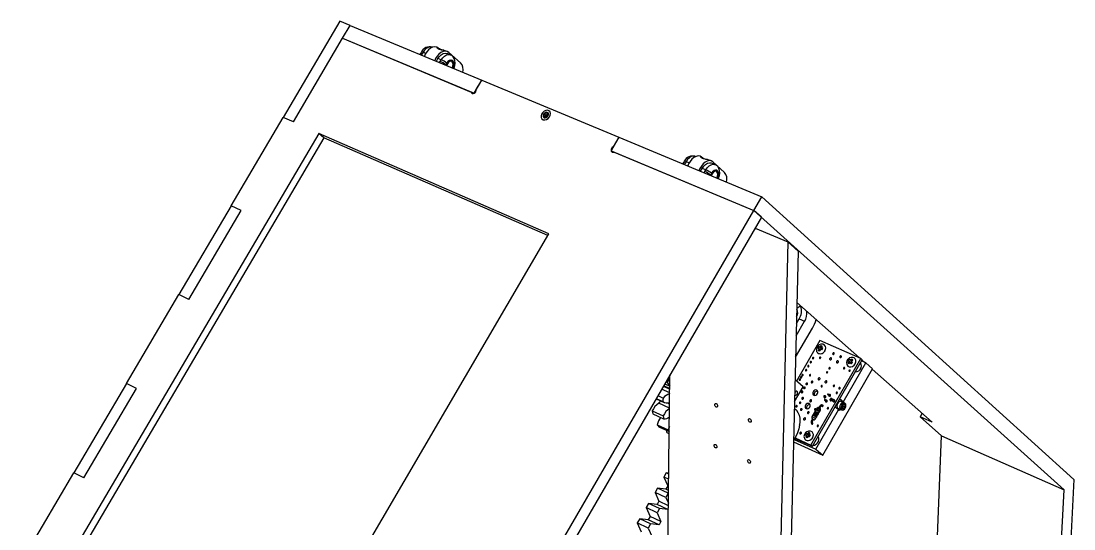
# Model space of a CAD drawing. Extents: x 0 to 154, y 0 to 214.
# Drawn here: x 55.3 to 153.7, y 166.6 to 214.1 of the extents above; entities that cross this region are included whole.
import ezdxf

# ---------------------------------------------------------------- set-up
doc = ezdxf.new("R2010")
doc.units = 0
doc.layers.get('0').update_dxf_attribs({"linetype": 'CONTINUOUS'})

msp = doc.modelspace()

# ---------------------------------------------------------------- linework, layer by layer
at = {"color": 7, "linetype": 'CONTINUOUS'}
for p, q in [((85.082, 214.072), (79.783, 205.078)), ((86.045, 213.671), (85.082, 214.072)), ((85.338, 212.472), (86.045, 213.671)), ((86.045, 213.671), (98.344, 208.549)), ((80.739, 204.662), (85.338, 212.472)), ((85.338, 212.472), (97.342, 207.443)), ((85.338, 212.472), (97.626, 207.324)), ((94.233, 211.595), (94.139, 211.634)), ((92.617, 211.045), (92.565, 210.956)), ((92.851, 211.159), (92.767, 211.016)), ((94.094, 210.319), (94.246, 210.578)), ((94.551, 210.452), (94.246, 210.578)), ((95.11, 211.231), (95.018, 211.27)), ((95.41, 210.917), (95.105, 211.044)), ((96.365, 210.176), (95.248, 211.145)), ((94.466, 210.308), (94.551, 210.452)), ((94.995, 209.987), (94.983, 209.949)), ((95.487, 210.41), (95.446, 210.427)), ((95.662, 210.001), (95.663, 210.047)), ((97.626, 207.324), (98.344, 208.549)), ((97.829, 207.67), (98.344, 208.549)), ((98.344, 208.549), (111.156, 203.213)), ((97.51, 207.297), (97.342, 207.443)), ((74.911, 196.809), (79.783, 205.078)), ((80.739, 204.662), (79.783, 205.078)), ((104.195, 205.406), (104.126, 205.198)), ((104.126, 205.198), (104.253, 205.082)), ((104.257, 205.084), (104.126, 205.198)), ((104.391, 205.497), (104.195, 205.406)), ((104.33, 205.287), (104.195, 205.406)), ((104.253, 205.082), (104.449, 205.173)), ((104.33, 205.287), (104.264, 205.087)), ((104.516, 205.373), (104.33, 205.287)), ((104.518, 205.38), (104.391, 205.497)), ((104.449, 205.173), (104.518, 205.38)), ((83.108, 203.559), (58.077, 161.019)), ((83.576, 203.176), (58.61, 160.737)), ((104.598, 194.203), (83.108, 203.559)), ((83.576, 203.176), (83.108, 203.559)), ((104.511, 194.055), (83.576, 203.176)), ((111.156, 203.213), (110.425, 201.961)), ((111.156, 203.213), (110.632, 202.315)), ((111.156, 203.213), (124.513, 197.65)), ((110.425, 201.961), (123.77, 196.37)), ((110.425, 201.961), (110.596, 201.811)), ((110.721, 201.837), (123.77, 196.37)), ((117.17, 200.82), (117.118, 200.73)), ((117.43, 200.935), (117.344, 200.786)), ((118.324, 201.417), (118.291, 201.43)), ((118.856, 201.393), (118.755, 201.436)), ((119.806, 201), (119.706, 201.041)), ((120.132, 200.667), (119.802, 200.804)), ((121.02, 199.94), (119.94, 200.914)), ((118.783, 200.036), (118.941, 200.307)), ((119.27, 200.17), (118.941, 200.307)), ((119.183, 200.02), (119.27, 200.17)), ((120.221, 200.136), (120.187, 200.151)), ((120.389, 199.778), (120.386, 199.84)), ((119.73, 199.688), (119.717, 199.648)), ((74.911, 196.808), (70.025, 188.515)), ((75.86, 196.379), (74.911, 196.809)), ((74.911, 196.809), (74.912, 196.808)), ((75.86, 196.378), (74.911, 196.808)), ((123.77, 196.37), (124.513, 197.65)), ((124.513, 197.65), (153.682, 171.244)), ((70.968, 188.072), (75.86, 196.379)), ((90.284, 138.702), (123.77, 196.37)), ((124.473, 195.738), (123.77, 196.37)), ((152.77, 170.292), (123.77, 196.37)), ((124.473, 195.738), (91.381, 138.729)), ((78.826, 150.055), (104.598, 194.203)), ((123.888, 194.73), (126.935, 193.446)), ((126.935, 193.446), (124.726, 98.511)), ((127.909, 192.569), (126.935, 193.446)), ((127.909, 192.569), (125.638, 99.067)), ((65.125, 180.199), (70.025, 188.515)), ((70.968, 188.072), (70.025, 188.515)), ((127.793, 187.773), (133.647, 182.601)), ((127.717, 184.655), (128.508, 186.021)), ((127.745, 185.812), (127.995, 186.242)), ((127.995, 186.242), (128.508, 186.021)), ((127.669, 182.668), (129.237, 185.379)), ((129.926, 184.215), (127.741, 180.438)), ((133.774, 182.546), (129.926, 184.215)), ((129.858, 183.464), (129.743, 183.509)), ((129.858, 183.464), (129.784, 183.31)), ((129.784, 183.31), (129.956, 183.346)), ((129.944, 183.612), (129.829, 183.658)), ((129.829, 183.658), (130.071, 183.501)), ((129.858, 183.464), (129.985, 183.352)), ((129.986, 183.408), (129.911, 183.254)), ((129.944, 183.612), (130.071, 183.501)), ((130.011, 183.397), (130.071, 183.501)), ((130.071, 183.501), (130.038, 183.749)), ((130.071, 183.501), (130.182, 183.453)), ((130.072, 183.557), (130.185, 183.458)), ((129.104, 174.461), (133.774, 182.546)), ((129.234, 174.352), (133.901, 182.433)), ((132.113, 178.485), (134.227, 182.145)), ((132.679, 182.284), (132.56, 182.166)), ((132.56, 182.166), (132.806, 182.173)), ((132.806, 182.173), (132.61, 182.386)), ((132.76, 182.171), (132.641, 182.052)), ((132.679, 182.284), (132.806, 182.173)), ((132.76, 182.171), (132.849, 182.051)), ((132.76, 182.171), (132.887, 182.059)), ((132.806, 182.173), (132.909, 182.26)), ((132.876, 182.074), (132.806, 182.173)), ((132.812, 182.396), (132.938, 182.285)), ((132.893, 182.283), (132.981, 182.164)), ((132.94, 182.32), (132.951, 182.498)), ((133.243, 182.522), (133.183, 182.585)), ((133.774, 182.546), (133.901, 182.433)), ((134.227, 182.145), (133.833, 182.316)), ((133.879, 182.396), (134.1, 182.2)), ((134.227, 182.145), (134.86, 181.585)), ((130.209, 173.527), (134.86, 181.585)), ((134.839, 181.548), (140.443, 176.596)), ((65.125, 180.198), (60.212, 171.858)), ((66.062, 179.741), (65.125, 180.199)), ((65.125, 180.199), (65.127, 180.198)), ((66.062, 179.741), (65.125, 180.198)), ((115.438, 180.172), (115.917, 179.957)), ((115.55, 180.364), (115.683, 180.304)), ((115.679, 160.253), (115.93, 181.02)), ((115.729, 180.674), (115.816, 180.635)), ((128.364, 179.903), (127.617, 180.545)), ((61.141, 171.386), (66.062, 179.741)), ((127.568, 178.527), (128.364, 179.903)), ((130.419, 179.076), (130.393, 179.087)), ((130.68, 179.231), (130.663, 179.201)), ((130.673, 179.187), (130.75, 179.121)), ((130.695, 179.193), (130.712, 179.223)), ((130.806, 179.166), (130.789, 179.136)), ((130.789, 179.136), (130.899, 179.041)), ((130.806, 179.166), (130.919, 179.069)), ((114.635, 178.788), (115.375, 178.453)), ((114.643, 178.802), (115.258, 178.524)), ((114.804, 179.08), (115.3, 178.855)), ((115.889, 178.446), (115.899, 178.449)), ((130.113, 178.122), (130.177, 178.067)), ((130.114, 178.121), (130.113, 178.122)), ((130.234, 178.133), (130.17, 178.188)), ((130.348, 178.937), (130.322, 178.948)), ((130.322, 178.948), (130.417, 178.867)), ((130.351, 179.035), (130.325, 179.047)), ((130.348, 178.937), (130.427, 178.869)), ((130.378, 178.708), (130.361, 178.678)), ((130.371, 178.664), (130.448, 178.597)), ((130.41, 178.7), (130.392, 178.67)), ((130.426, 179.071), (130.506, 179.002)), ((130.473, 179.037), (130.461, 179.041)), ((130.504, 178.643), (130.486, 178.613)), ((130.486, 178.613), (130.596, 178.518)), ((130.504, 178.643), (130.616, 178.545)), ((130.901, 178.667), (130.977, 178.601)), ((131.091, 178.734), (131.015, 178.799)), ((131.144, 178.585), (131.119, 178.596)), ((131.119, 178.596), (131.227, 178.503)), ((131.147, 178.684), (131.121, 178.695)), ((131.144, 178.585), (131.238, 178.504)), ((131.215, 178.724), (131.189, 178.736)), ((131.222, 178.72), (131.332, 178.625)), ((131.295, 178.674), (131.269, 178.68)), ((132.185, 178.423), (131.785, 178.77)), ((132.155, 178.433), (131.911, 178.541)), ((132.285, 178.376), (132.156, 178.433)), ((132.185, 178.423), (132.184, 178.421)), ((114.26, 177.653), (115.284, 177.187)), ((114.314, 177.374), (115.338, 176.907)), ((129.261, 177.224), (129.186, 177.093)), ((129.293, 177.296), (129.258, 177.236)), ((129.348, 177.374), (129.305, 177.299)), ((129.379, 177.446), (129.345, 177.386)), ((129.434, 177.524), (129.391, 177.449)), ((129.466, 177.595), (129.431, 177.536)), ((129.549, 177.722), (129.478, 177.599)), ((129.58, 177.793), (129.546, 177.734)), ((129.565, 174.072), (131.681, 177.738)), ((129.653, 177.901), (129.592, 177.797)), ((129.637, 177.108), (129.68, 177.183)), ((129.692, 177.186), (129.727, 177.246)), ((129.723, 177.258), (129.767, 177.332)), ((129.778, 177.335), (129.813, 177.395)), ((129.81, 177.407), (129.881, 177.53)), ((129.936, 178.097), (129.85, 177.947)), ((129.893, 177.533), (129.927, 177.593)), ((129.924, 177.605), (129.985, 177.71)), ((129.926, 177.904), (130.012, 178.053)), ((131.753, 177.676), (131.353, 178.021)), ((131.627, 177.903), (131.872, 177.795)), ((131.833, 177.813), (131.753, 177.676)), ((131.753, 177.676), (131.753, 177.676)), ((131.841, 177.815), (131.872, 177.795)), ((131.842, 177.814), (131.873, 177.795)), ((131.873, 177.795), (132.002, 177.738)), ((139.502, 177.427), (139.31, 177.093)), ((114.744, 176.356), (115.767, 175.889)), ((114.886, 176.17), (115.866, 175.722)), ((129.245, 176.899), (129.158, 176.75)), ((129.162, 176.476), (129.227, 176.421)), ((129.284, 176.487), (129.219, 176.543)), ((129.22, 176.542), (129.219, 176.543)), ((129.234, 176.706), (129.32, 176.856)), ((129.518, 176.902), (129.594, 177.033)), ((129.606, 177.036), (129.64, 177.096)), ((141.302, 175.336), (139.31, 177.093)), ((140.443, 176.596), (139.31, 177.093)), ((115.65, 175.622), (115.864, 175.525)), ((128.702, 175.353), (128.586, 175.401)), ((128.702, 175.353), (128.627, 175.199)), ((128.627, 175.199), (128.802, 175.238)), ((128.788, 175.503), (128.673, 175.551)), ((128.673, 175.551), (128.917, 175.394)), ((128.702, 175.353), (128.83, 175.245)), ((128.83, 175.296), (128.755, 175.141)), ((128.788, 175.503), (128.917, 175.394)), ((128.853, 175.285), (128.917, 175.394)), ((128.917, 175.394), (128.883, 175.641)), ((128.916, 175.446), (129.032, 175.348)), ((128.917, 175.394), (129.03, 175.344)), ((140.829, 163.134), (141.302, 175.336)), ((141.302, 175.336), (152.77, 170.292)), ((127.477, 174.757), (130.209, 173.527)), ((127.532, 174.986), (129.565, 174.072)), ((127.595, 175.088), (129.234, 174.352)), ((127.618, 175.129), (129.104, 174.461)), ((129.104, 174.461), (129.234, 174.352)), ((129.565, 174.072), (130.209, 173.527)), ((55.284, 163.493), (60.212, 171.858)), ((61.141, 171.386), (60.212, 171.858)), ((115.584, 171.858), (115.362, 171.475)), ((115.812, 171.266), (115.362, 171.475)), ((115.362, 171.475), (115.721, 170.642)), ((115.818, 171.749), (115.584, 171.858)), ((115.819, 171.831), (115.584, 171.858)), ((153.682, 171.244), (150.723, 114.36)), ((114.756, 170.429), (114.534, 170.046)), ((115.772, 169.956), (114.756, 170.429)), ((115.547, 170.342), (114.756, 170.429)), ((115.721, 170.642), (115.547, 170.342)), ((115.8, 170.225), (115.547, 170.342)), ((115.804, 170.604), (115.721, 170.642)), ((149.886, 113.85), (152.77, 170.292)), ((115.549, 169.572), (114.534, 170.046)), ((114.534, 170.046), (114.894, 169.215)), ((115.772, 169.956), (115.549, 169.572)), ((115.549, 169.572), (115.785, 169.026)), ((115.796, 169.953), (115.772, 169.956)), ((113.927, 169), (113.705, 168.616)), ((114.719, 168.139), (113.705, 168.616)), ((113.705, 168.616), (114.067, 167.788)), ((114.942, 168.524), (113.927, 169)), ((114.72, 168.915), (113.927, 169)), ((114.942, 168.524), (114.719, 168.139)), ((114.894, 169.215), (114.72, 168.915)), ((115.735, 168.44), (114.72, 168.915)), ((115.782, 168.8), (114.894, 169.215)), ((115.735, 168.44), (114.942, 168.524)), ((115.779, 168.517), (115.735, 168.44)), ((113.098, 167.569), (112.876, 167.185)), ((114.112, 167.091), (113.098, 167.569)), ((113.893, 167.487), (113.098, 167.569)), ((114.067, 167.788), (113.893, 167.487)), ((114.906, 167.01), (113.893, 167.487)), ((115.081, 167.311), (114.067, 167.788)), ((114.719, 168.139), (115.081, 167.311)), ((115.081, 167.311), (114.906, 167.01)), ((113.889, 166.707), (112.876, 167.185)), ((112.876, 167.185), (113.24, 166.36)), ((114.112, 167.091), (113.889, 166.707)), ((113.889, 166.707), (114.252, 165.88)), ((114.906, 167.01), (114.112, 167.091))]:
    msp.add_line(p, q, dxfattribs=at)
at = {"color": 8, "linetype": 'CONTINUOUS'}
for p, q in [((92.767, 211.016), (92.699, 210.9)), ((93.106, 211.053), (92.851, 211.159)), ((95.018, 211.268), (94.836, 211.327)), ((94.398, 210.192), (94.466, 210.308)), ((94.995, 209.987), (94.975, 209.952)), ((117.344, 200.786), (117.273, 200.665)), ((117.717, 200.816), (117.43, 200.935)), ((119.706, 201.04), (119.589, 201.078)), ((119.112, 199.899), (119.183, 200.02)), ((119.73, 199.688), (119.708, 199.651)), ((115.929, 180.956), (115.901, 180.969)), ((115.91, 179.326), (115.147, 179.67)), ((115.318, 179.965), (115.914, 179.696)), ((115.915, 179.741), (115.338, 180)), ((115.893, 177.914), (114.874, 178.376)), ((115.717, 178.406), (115.898, 178.324)), ((115.898, 178.36), (115.777, 178.415)), ((115.881, 176.941), (115.741, 177.004))]:
    msp.add_line(p, q, dxfattribs=at)
for points in [[(93.709, 211.622), (93.682, 211.633), (93.515, 211.654), (93.336, 211.613), (93.157, 211.511), (92.992, 211.356), (92.851, 211.159)], [(94.794, 211.339), (94.616, 211.379), (94.45, 211.416), (94.311, 211.462), (94.217, 211.515), (94.17, 211.577), (94.187, 211.604), (94.232, 211.592)], [(92.617, 211.045), (92.619, 211.048), (92.637, 211.053), (92.668, 211.049), (92.712, 211.036), (92.767, 211.016)], [(94.551, 210.452), (94.693, 210.65), (94.858, 210.805), (95.037, 210.907), (95.215, 210.949), (95.383, 210.928), (95.41, 210.917)], [(118.291, 201.43), (118.265, 201.44), (118.1, 201.459), (117.922, 201.413), (117.743, 201.304), (117.575, 201.141), (117.43, 200.935)], [(119.27, 200.17), (119.416, 200.376), (119.584, 200.54), (119.763, 200.649), (119.941, 200.696), (120.105, 200.677), (120.133, 200.667)], [(130.17, 178.188), (130.173, 178.184), (130.179, 178.172), (130.179, 178.156), (130.173, 178.141), (130.163, 178.128), (130.149, 178.119), (130.133, 178.115), (130.12, 178.118), (130.114, 178.121)], [(129.162, 176.476), (129.169, 176.472), (129.183, 176.469), (129.198, 176.473), (129.212, 176.482), (129.222, 176.495), (129.228, 176.511), (129.228, 176.526), (129.223, 176.539), (129.22, 176.542)], [(129.243, 176.896), (129.238, 176.901), (129.238, 176.904), (129.245, 176.903), (129.258, 176.898), (129.275, 176.89), (129.293, 176.88), (129.309, 176.87), (129.321, 176.861), (129.327, 176.854), (129.327, 176.851), (129.32, 176.852), (129.318, 176.852)]]:
    msp.add_lwpolyline(points, dxfattribs=at)
at = {"color": 7, "linetype": 'CONTINUOUS'}
for points in [[(94.139, 211.634), (94.121, 211.641), (93.941, 211.672), (93.747, 211.64), (93.551, 211.546), (93.364, 211.396), (93.197, 211.198), (93.06, 210.965), (92.984, 210.781)], [(94.232, 211.592), (94.246, 211.589), (94.338, 211.523)], [(92.702, 211.187), (92.661, 211.118), (92.603, 211.021)], [(95.248, 211.145), (95.093, 211.238), (94.912, 211.269), (94.719, 211.237), (94.523, 211.143), (94.336, 210.993), (94.168, 210.795), (94.031, 210.561), (93.955, 210.377)], [(94.246, 210.578), (94.388, 210.776), (94.554, 210.932), (94.732, 211.033), (94.911, 211.075), (95.078, 211.054), (95.105, 211.044)], [(94.338, 211.523), (94.349, 211.516), (94.358, 211.507), (94.364, 211.496), (94.368, 211.483), (94.369, 211.469), (94.367, 211.454), (94.362, 211.438), (94.355, 211.423)], [(94.482, 211.414), (94.389, 211.483), (94.351, 211.515)], [(95.726, 209.639), (95.752, 209.69), (95.827, 209.912), (95.857, 210.146), (95.835, 210.382), (95.77, 210.571), (95.667, 210.729), (95.53, 210.852), (95.408, 210.911)], [(95.573, 209.704), (95.639, 209.862), (95.662, 210.025), (95.637, 210.168), (95.568, 210.271), (95.465, 210.317), (95.345, 210.299), (95.225, 210.22), (95.124, 210.092), (95.058, 209.934), (95.054, 209.919)], [(95.642, 209.674), (95.708, 209.829), (95.742, 210.013), (95.729, 210.183), (95.669, 210.319), (95.571, 210.403), (95.446, 210.428), (95.31, 210.388), (95.178, 210.289), (95.066, 210.143)], [(97.342, 207.443), (97.376, 207.362), (97.442, 207.311), (97.53, 207.298), (97.626, 207.324), (97.716, 207.385), (97.786, 207.472), (97.826, 207.573), (97.829, 207.67)], [(104.396, 204.877), (104.548, 204.977), (104.668, 205.12), (104.743, 205.285), (104.76, 205.451), (104.718, 205.595), (104.622, 205.698), (104.487, 205.745), (104.328, 205.731), (104.169, 205.658), (104.031, 205.534), (103.932, 205.378), (103.885, 205.209), (103.898, 205.052), (103.968, 204.926), (104.085, 204.849), (104.235, 204.832), (104.396, 204.877)], [(104.467, 205.537), (104.377, 205.551), (104.279, 205.525), (104.188, 205.463), (104.117, 205.375), (104.077, 205.274), (104.075, 205.175), (104.11, 205.093), (104.177, 205.042), (104.266, 205.028), (104.364, 205.054), (104.456, 205.115), (104.527, 205.204), (104.567, 205.305), (104.569, 205.404), (104.534, 205.485), (104.467, 205.537)], [(110.632, 202.315), (110.539, 202.253), (110.468, 202.164), (110.428, 202.061), (110.425, 201.961), (110.462, 201.878), (110.531, 201.826), (110.622, 201.811), (110.721, 201.837)], [(117.258, 200.968), (117.216, 200.895), (117.156, 200.795)], [(118.755, 201.436), (118.737, 201.442), (118.56, 201.471), (118.367, 201.434), (118.171, 201.333), (117.982, 201.174), (117.811, 200.967), (117.67, 200.724), (117.59, 200.533)], [(119.94, 200.914), (119.788, 201.007), (119.611, 201.035), (119.419, 200.998), (119.222, 200.897), (119.033, 200.738), (118.863, 200.53), (118.721, 200.287), (118.641, 200.096)], [(119.589, 201.078), (119.504, 201.106), (119.293, 201.153), (119.119, 201.193), (118.97, 201.242), (118.866, 201.299), (118.807, 201.368), (118.816, 201.401), (118.855, 201.391), (118.868, 201.388), (118.955, 201.323)], [(119.589, 201.082), (119.426, 201.126), (119.231, 201.169), (119.085, 201.208), (118.964, 201.253), (118.894, 201.296), (118.868, 201.323), (118.868, 201.322)], [(118.941, 200.307), (119.086, 200.514), (119.254, 200.677), (119.433, 200.786), (119.611, 200.832), (119.775, 200.814), (119.802, 200.804)], [(120.294, 199.409), (120.364, 199.572), (120.39, 199.74), (120.369, 199.888), (120.303, 199.992), (120.203, 200.037), (120.084, 200.016), (119.963, 199.932), (119.86, 199.798), (119.79, 199.635), (119.786, 199.619)], [(120.362, 199.379), (120.431, 199.54), (120.469, 199.73), (120.46, 199.905), (120.405, 200.043), (120.31, 200.129), (120.187, 200.151), (120.051, 200.107), (119.918, 200.002), (119.804, 199.849)], [(120.436, 199.348), (120.464, 199.402), (120.543, 199.631), (120.577, 199.873), (120.559, 200.118), (120.495, 200.312), (120.393, 200.474), (120.255, 200.6), (120.13, 200.661)], [(129.829, 183.658), (129.765, 183.552), (129.743, 183.509)], [(129.784, 183.31), (129.874, 183.269), (129.911, 183.254)], [(130.038, 183.749), (129.97, 183.654), (129.944, 183.612)], [(130.12, 183.345), (130.024, 183.391), (129.986, 183.408)], [(130.165, 183.694), (130.073, 183.736), (130.038, 183.749)], [(130.165, 183.694), (130.098, 183.599), (130.072, 183.557)], [(130.206, 183.494), (130.11, 183.539), (130.072, 183.557)], [(130.12, 183.345), (130.182, 183.453), (130.206, 183.494)], [(131.252, 183.081), (131.225, 183.086), (131.194, 183.079), (131.166, 183.06), (131.145, 183.034), (131.134, 183.003), (131.133, 182.973), (131.145, 182.948), (131.166, 182.932), (131.194, 182.927), (131.224, 182.934), (131.252, 182.952), (131.273, 182.978), (131.285, 183.009), (131.285, 183.039), (131.274, 183.064), (131.252, 183.081)], [(129.12, 182.271), (129.098, 182.275), (129.074, 182.269), (129.052, 182.255), (129.035, 182.234), (129.026, 182.209), (129.026, 182.185), (129.035, 182.165), (129.052, 182.152), (129.074, 182.148), (129.098, 182.154), (129.12, 182.168), (129.137, 182.189), (129.146, 182.214), (129.146, 182.238), (129.137, 182.258), (129.12, 182.271)], [(129.339, 182.649), (129.317, 182.653), (129.293, 182.647), (129.271, 182.633), (129.254, 182.612), (129.244, 182.587), (129.244, 182.563), (129.253, 182.543), (129.27, 182.53), (129.292, 182.526), (129.316, 182.532), (129.338, 182.546), (129.355, 182.567), (129.364, 182.592), (129.365, 182.616), (129.356, 182.636), (129.339, 182.649)], [(129.995, 182.678), (129.973, 182.682), (129.949, 182.676), (129.926, 182.661), (129.909, 182.64), (129.9, 182.616), (129.9, 182.592), (129.909, 182.572), (129.926, 182.559), (129.948, 182.555), (129.972, 182.561), (129.994, 182.575), (130.011, 182.596), (130.02, 182.62), (130.021, 182.645), (130.011, 182.665), (129.995, 182.678)], [(130.994, 182.606), (130.96, 182.612), (130.924, 182.603), (130.891, 182.582), (130.865, 182.55), (130.851, 182.513), (130.851, 182.477), (130.865, 182.447), (130.89, 182.427), (130.924, 182.421), (130.96, 182.43), (130.993, 182.451), (131.019, 182.483), (131.033, 182.52), (131.033, 182.556), (131.019, 182.586), (130.994, 182.606)], [(131.635, 182.327), (131.601, 182.333), (131.565, 182.324), (131.532, 182.302), (131.506, 182.271), (131.492, 182.234), (131.492, 182.198), (131.506, 182.167), (131.531, 182.148), (131.565, 182.142), (131.601, 182.15), (131.634, 182.172), (131.66, 182.204), (131.674, 182.241), (131.674, 182.277), (131.66, 182.307), (131.635, 182.327)], [(131.919, 182.791), (131.891, 182.796), (131.861, 182.789), (131.833, 182.771), (131.812, 182.744), (131.8, 182.714), (131.8, 182.683), (131.811, 182.658), (131.833, 182.642), (131.861, 182.637), (131.891, 182.644), (131.919, 182.662), (131.94, 182.688), (131.952, 182.719), (131.952, 182.749), (131.94, 182.775), (131.919, 182.791)], [(132.538, 181.851), (132.55, 181.84), (132.677, 181.773), (132.83, 181.764), (132.989, 181.816), (133.132, 181.92), (133.241, 182.063), (133.299, 182.226), (133.3, 182.386), (133.243, 182.522)], [(132.56, 182.166), (132.616, 182.084), (132.641, 182.052)], [(132.742, 182.499), (132.645, 182.42), (132.61, 182.386)], [(132.61, 182.386), (132.657, 182.316), (132.679, 182.284)], [(132.742, 182.499), (132.789, 182.428), (132.812, 182.396)], [(132.951, 182.498), (132.852, 182.428), (132.812, 182.396)], [(132.849, 182.051), (132.944, 182.132), (132.981, 182.164)], [(133.031, 182.384), (132.932, 182.314), (132.893, 182.283)], [(133.031, 182.384), (132.973, 182.468), (132.951, 182.498)], [(133.248, 181.302), (133.257, 181.302), (133.416, 181.329), (133.568, 181.409), (133.696, 181.533), (133.785, 181.686), (133.823, 181.849), (133.805, 182.003), (133.735, 182.13), (133.729, 182.136)], [(128.337, 181.054), (128.315, 181.058), (128.291, 181.052), (128.269, 181.038), (128.252, 181.017), (128.242, 180.992), (128.242, 180.968), (128.251, 180.948), (128.268, 180.935), (128.29, 180.931), (128.314, 180.937), (128.336, 180.951), (128.353, 180.972), (128.362, 180.996), (128.363, 181.02), (128.354, 181.041), (128.337, 181.054)], [(128.683, 181.515), (128.661, 181.519), (128.637, 181.514), (128.615, 181.499), (128.598, 181.478), (128.589, 181.454), (128.589, 181.43), (128.598, 181.41), (128.615, 181.397), (128.637, 181.393), (128.661, 181.398), (128.683, 181.413), (128.7, 181.434), (128.709, 181.458), (128.709, 181.482), (128.7, 181.502), (128.683, 181.515)], [(128.896, 181.896), (128.873, 181.9), (128.85, 181.894), (128.827, 181.88), (128.81, 181.859), (128.801, 181.834), (128.801, 181.81), (128.81, 181.79), (128.827, 181.777), (128.849, 181.773), (128.873, 181.779), (128.895, 181.793), (128.912, 181.814), (128.921, 181.839), (128.921, 181.863), (128.912, 181.883), (128.896, 181.896)], [(130.648, 181.315), (130.626, 181.319), (130.602, 181.313), (130.58, 181.299), (130.563, 181.278), (130.554, 181.253), (130.554, 181.229), (130.563, 181.209), (130.58, 181.196), (130.602, 181.192), (130.626, 181.198), (130.648, 181.212), (130.665, 181.233), (130.674, 181.258), (130.674, 181.282), (130.665, 181.302), (130.648, 181.315)], [(130.867, 181.694), (130.845, 181.698), (130.821, 181.692), (130.799, 181.678), (130.782, 181.657), (130.773, 181.632), (130.773, 181.608), (130.782, 181.588), (130.799, 181.575), (130.821, 181.571), (130.845, 181.576), (130.867, 181.591), (130.884, 181.612), (130.893, 181.636), (130.893, 181.661), (130.884, 181.681), (130.867, 181.694)], [(132.237, 181.7), (132.215, 181.704), (132.191, 181.698), (132.168, 181.684), (132.151, 181.662), (132.142, 181.638), (132.142, 181.614), (132.151, 181.594), (132.168, 181.58), (132.191, 181.576), (132.215, 181.582), (132.237, 181.597), (132.254, 181.618), (132.263, 181.642), (132.263, 181.666), (132.254, 181.687), (132.237, 181.7)], [(132.752, 181.475), (132.73, 181.479), (132.706, 181.474), (132.683, 181.459), (132.666, 181.438), (132.657, 181.413), (132.657, 181.389), (132.666, 181.369), (132.683, 181.356), (132.705, 181.352), (132.729, 181.358), (132.752, 181.372), (132.769, 181.393), (132.778, 181.418), (132.778, 181.442), (132.769, 181.462), (132.752, 181.475)], [(115.816, 180.635), (115.905, 180.679), (115.926, 180.688)], [(128.096, 180.637), (128.074, 180.641), (128.05, 180.636), (128.028, 180.621), (128.011, 180.6), (128.002, 180.576), (128.001, 180.552), (128.01, 180.532), (128.027, 180.518), (128.049, 180.514), (128.073, 180.52), (128.095, 180.534), (128.112, 180.555), (128.122, 180.58), (128.122, 180.604), (128.113, 180.624), (128.096, 180.637)], [(128.216, 180.845), (128.194, 180.849), (128.17, 180.844), (128.148, 180.829), (128.131, 180.808), (128.122, 180.784), (128.122, 180.76), (128.131, 180.74), (128.148, 180.727), (128.17, 180.723), (128.194, 180.728), (128.216, 180.743), (128.233, 180.764), (128.242, 180.788), (128.242, 180.812), (128.233, 180.832), (128.216, 180.845)], [(128.757, 180.26), (128.729, 180.265), (128.699, 180.258), (128.671, 180.24), (128.65, 180.214), (128.638, 180.183), (128.638, 180.153), (128.649, 180.127), (128.671, 180.111), (128.698, 180.106), (128.728, 180.113), (128.756, 180.131), (128.778, 180.157), (128.789, 180.188), (128.789, 180.218), (128.778, 180.244), (128.757, 180.26)], [(129.048, 181.04), (129.026, 181.044), (129.002, 181.038), (128.979, 181.024), (128.962, 181.003), (128.953, 180.978), (128.953, 180.954), (128.962, 180.934), (128.979, 180.921), (129.001, 180.917), (129.025, 180.923), (129.047, 180.937), (129.064, 180.958), (129.073, 180.983), (129.074, 181.007), (129.065, 181.027), (129.048, 181.04)], [(129.253, 180.427), (129.225, 180.432), (129.195, 180.425), (129.168, 180.406), (129.146, 180.38), (129.135, 180.349), (129.134, 180.319), (129.146, 180.294), (129.167, 180.277), (129.195, 180.272), (129.225, 180.279), (129.253, 180.297), (129.274, 180.324), (129.286, 180.354), (129.286, 180.385), (129.274, 180.41), (129.253, 180.427)], [(129.916, 180.742), (129.883, 180.748), (129.847, 180.74), (129.814, 180.718), (129.788, 180.687), (129.774, 180.65), (129.774, 180.614), (129.788, 180.583), (129.813, 180.564), (129.846, 180.557), (129.882, 180.566), (129.916, 180.588), (129.941, 180.619), (129.955, 180.656), (129.956, 180.692), (129.942, 180.723), (129.916, 180.742)], [(130.557, 180.461), (130.523, 180.467), (130.487, 180.459), (130.454, 180.437), (130.428, 180.405), (130.414, 180.369), (130.414, 180.332), (130.428, 180.302), (130.453, 180.282), (130.487, 180.276), (130.523, 180.285), (130.556, 180.306), (130.582, 180.338), (130.596, 180.375), (130.596, 180.411), (130.582, 180.441), (130.557, 180.461)], [(127.584, 179.168), (127.612, 179.125), (127.656, 179.108), (127.709, 179.119), (127.762, 179.158), (127.808, 179.219), (127.84, 179.293), (127.852, 179.367), (127.843, 179.431), (127.815, 179.476), (127.815, 179.476)], [(127.815, 179.476), (127.771, 179.494), (127.718, 179.482), (127.664, 179.443), (127.618, 179.382), (127.587, 179.311)], [(128.319, 179.503), (128.291, 179.508), (128.261, 179.501), (128.234, 179.483), (128.212, 179.457), (128.201, 179.426), (128.2, 179.396), (128.212, 179.37), (128.233, 179.354), (128.261, 179.349), (128.291, 179.356), (128.318, 179.374), (128.34, 179.4), (128.351, 179.431), (128.352, 179.461), (128.34, 179.487), (128.319, 179.503)], [(128.538, 179.882), (128.51, 179.887), (128.48, 179.88), (128.452, 179.862), (128.431, 179.835), (128.419, 179.805), (128.419, 179.774), (128.431, 179.749), (128.452, 179.732), (128.479, 179.727), (128.51, 179.734), (128.537, 179.752), (128.559, 179.779), (128.57, 179.81), (128.57, 179.84), (128.559, 179.865), (128.538, 179.882)], [(129.654, 179.595), (129.565, 179.611), (129.469, 179.589), (129.38, 179.531), (129.312, 179.446), (129.274, 179.348), (129.274, 179.251), (129.31, 179.17), (129.378, 179.117), (129.467, 179.101), (129.563, 179.123), (129.653, 179.181), (129.721, 179.266), (129.758, 179.364), (129.759, 179.461), (129.722, 179.542), (129.654, 179.595)], [(130.14, 180.017), (130.117, 180.022), (130.093, 180.016), (130.071, 180.001), (130.054, 179.98), (130.045, 179.956), (130.045, 179.932), (130.054, 179.912), (130.071, 179.898), (130.093, 179.894), (130.117, 179.9), (130.139, 179.914), (130.156, 179.935), (130.165, 179.96), (130.166, 179.984), (130.156, 180.004), (130.14, 180.017)], [(130.325, 179.047), (130.333, 179.059), (130.343, 179.07), (130.353, 179.079), (130.363, 179.085), (130.373, 179.089), (130.383, 179.09), (130.392, 179.088), (130.393, 179.087)], [(130.695, 179.193), (130.684, 179.198), (130.675, 179.201), (130.669, 179.202), (130.665, 179.202), (130.663, 179.2), (130.664, 179.197), (130.667, 179.193), (130.673, 179.187)], [(130.768, 179.113), (130.763, 179.094), (130.763, 179.061), (130.775, 179.033), (130.799, 179.015), (130.83, 179.009), (130.863, 179.017), (130.894, 179.037), (130.917, 179.066), (130.93, 179.1), (130.93, 179.133), (130.918, 179.161), (130.894, 179.18), (130.894, 179.18)], [(131.288, 180.056), (131.265, 180.06), (131.241, 180.054), (131.219, 180.04), (131.202, 180.019), (131.193, 179.994), (131.193, 179.97), (131.202, 179.95), (131.219, 179.937), (131.241, 179.933), (131.265, 179.938), (131.287, 179.953), (131.304, 179.974), (131.314, 179.998), (131.314, 180.023), (131.304, 180.043), (131.288, 180.056)], [(131.551, 179.396), (131.529, 179.4), (131.505, 179.395), (131.482, 179.38), (131.465, 179.359), (131.456, 179.335), (131.456, 179.31), (131.465, 179.29), (131.482, 179.277), (131.504, 179.273), (131.528, 179.278), (131.551, 179.293), (131.568, 179.314), (131.577, 179.339), (131.577, 179.363), (131.568, 179.383), (131.551, 179.396)], [(131.802, 179.83), (131.779, 179.834), (131.755, 179.829), (131.733, 179.814), (131.716, 179.793), (131.707, 179.768), (131.707, 179.744), (131.716, 179.724), (131.733, 179.711), (131.755, 179.707), (131.779, 179.712), (131.801, 179.727), (131.819, 179.748), (131.828, 179.772), (131.828, 179.797), (131.819, 179.817), (131.802, 179.83)], [(120.119, 178.236), (120.13, 178.293), (120.159, 178.332), (120.202, 178.347), (120.252, 178.337), (120.302, 178.302), (120.343, 178.249), (120.371, 178.184), (120.38, 178.119), (120.369, 178.062), (120.34, 178.023), (120.297, 178.007), (120.247, 178.018), (120.197, 178.052), (120.155, 178.106), (120.128, 178.17), (120.119, 178.236)], [(127.792, 178.149), (127.77, 178.153), (127.746, 178.147), (127.724, 178.133), (127.707, 178.112), (127.697, 178.087), (127.697, 178.063), (127.706, 178.042), (127.723, 178.029), (127.745, 178.025), (127.769, 178.031), (127.792, 178.045), (127.809, 178.066), (127.818, 178.091), (127.818, 178.115), (127.809, 178.135), (127.792, 178.149)], [(128.124, 178.473), (128.102, 178.477), (128.078, 178.472), (128.055, 178.457), (128.038, 178.436), (128.029, 178.411), (128.029, 178.387), (128.038, 178.367), (128.055, 178.354), (128.077, 178.35), (128.101, 178.355), (128.123, 178.37), (128.14, 178.391), (128.15, 178.415), (128.15, 178.44), (128.141, 178.46), (128.124, 178.473)], [(128.374, 178.906), (128.346, 178.911), (128.316, 178.904), (128.288, 178.886), (128.267, 178.859), (128.255, 178.829), (128.255, 178.798), (128.267, 178.773), (128.288, 178.757), (128.315, 178.751), (128.346, 178.758), (128.373, 178.776), (128.395, 178.803), (128.406, 178.834), (128.407, 178.864), (128.395, 178.889), (128.374, 178.906)], [(128.929, 178.341), (128.84, 178.357), (128.744, 178.335), (128.655, 178.277), (128.587, 178.193), (128.549, 178.094), (128.549, 177.997), (128.585, 177.916), (128.653, 177.863), (128.742, 177.846), (128.838, 177.869), (128.927, 177.927), (128.995, 178.011), (129.033, 178.109), (129.033, 178.207), (128.997, 178.288), (128.929, 178.341)], [(129.13, 178.694), (129.097, 178.7), (129.061, 178.691), (129.027, 178.67), (129.002, 178.638), (128.988, 178.601), (128.988, 178.565), (129.001, 178.535), (129.027, 178.515), (129.06, 178.509), (129.096, 178.517), (129.129, 178.539), (129.155, 178.57), (129.169, 178.607), (129.169, 178.643), (129.156, 178.674), (129.13, 178.694)], [(130.17, 178.188), (130.126, 178.211), (130.075, 178.212), (130.024, 178.191), (129.971, 178.145), (129.936, 178.097)], [(130.012, 178.053), (130.035, 178.086), (130.064, 178.113), (130.089, 178.125), (130.104, 178.126), (130.113, 178.122)], [(130.112, 178.121), (130.113, 178.102), (130.122, 178.081), (130.139, 178.068), (130.161, 178.064), (130.185, 178.069), (130.208, 178.084), (130.225, 178.105), (130.234, 178.13), (130.234, 178.154), (130.225, 178.174), (130.208, 178.187)], [(130.208, 178.187), (130.186, 178.191), (130.169, 178.188)], [(130.341, 178.933), (130.342, 178.918), (130.355, 178.89), (130.378, 178.872), (130.409, 178.866), (130.442, 178.874), (130.473, 178.894), (130.496, 178.923), (130.509, 178.957), (130.509, 178.991), (130.497, 179.019), (130.473, 179.037), (130.473, 179.037)], [(130.426, 179.071), (130.418, 179.076), (130.409, 179.078), (130.399, 179.077), (130.389, 179.074), (130.378, 179.067), (130.368, 179.059), (130.359, 179.048), (130.351, 179.035)], [(130.392, 178.67), (130.382, 178.674), (130.373, 178.677), (130.366, 178.679), (130.362, 178.679), (130.36, 178.677), (130.361, 178.674), (130.365, 178.67), (130.371, 178.664)], [(130.466, 178.59), (130.46, 178.571), (130.46, 178.538), (130.473, 178.51), (130.496, 178.491), (130.527, 178.486), (130.56, 178.493), (130.591, 178.513), (130.615, 178.542), (130.628, 178.576), (130.628, 178.61), (130.615, 178.638), (130.592, 178.656), (130.592, 178.656)], [(131.002, 178.808), (130.974, 178.813), (130.943, 178.806), (130.916, 178.788), (130.894, 178.761), (130.882, 178.73), (130.882, 178.7), (130.894, 178.675), (130.915, 178.658), (130.943, 178.653), (130.973, 178.66), (131.001, 178.678), (131.023, 178.704), (131.034, 178.735), (131.034, 178.766), (131.023, 178.791), (131.002, 178.808)], [(130.89, 178.68), (130.892, 178.662), (130.907, 178.629), (130.934, 178.608), (130.971, 178.601), (131.01, 178.61), (131.046, 178.634), (131.074, 178.668), (131.089, 178.708), (131.089, 178.748), (131.074, 178.781), (131.047, 178.802), (131.047, 178.802)], [(131.047, 178.802), (131.01, 178.809), (130.999, 178.808)], [(131.121, 178.695), (131.13, 178.708), (131.139, 178.719), (131.149, 178.727), (131.16, 178.734), (131.17, 178.737), (131.18, 178.738), (131.189, 178.736), (131.189, 178.736)], [(131.222, 178.72), (131.214, 178.725), (131.205, 178.727), (131.196, 178.726), (131.185, 178.722), (131.175, 178.716), (131.165, 178.707), (131.155, 178.696), (131.147, 178.684)], [(131.163, 178.558), (131.164, 178.555), (131.177, 178.527), (131.2, 178.509), (131.231, 178.503), (131.264, 178.511), (131.295, 178.531), (131.319, 178.56), (131.331, 178.594), (131.332, 178.628), (131.319, 178.656), (131.295, 178.674), (131.295, 178.674)], [(131.911, 178.541), (131.867, 178.552), (131.778, 178.532), (131.687, 178.465), (131.609, 178.361), (131.555, 178.236), (131.534, 178.109), (131.548, 177.999), (131.596, 177.923), (131.627, 177.903)], [(132.155, 178.433), (132.112, 178.444), (132.023, 178.424), (131.932, 178.357), (131.853, 178.253), (131.799, 178.128), (131.778, 178.001), (131.793, 177.891), (131.841, 177.815)], [(132.156, 178.433), (132.113, 178.443), (132.024, 178.423), (131.933, 178.356), (131.855, 178.252), (131.801, 178.127), (131.779, 178), (131.794, 177.89), (131.842, 177.814)], [(131.971, 177.757), (132.045, 177.727), (132.135, 177.747), (132.225, 177.814), (132.304, 177.918), (132.357, 178.043), (132.379, 178.171), (132.364, 178.28), (132.316, 178.356), (132.242, 178.386), (132.153, 178.366), (132.062, 178.299), (131.983, 178.195), (131.929, 178.07), (131.908, 177.943), (131.923, 177.833), (131.971, 177.757)], [(132.036, 177.87), (132.082, 177.851), (132.138, 177.863), (132.195, 177.905), (132.244, 177.97), (132.277, 178.048), (132.291, 178.128), (132.282, 178.197), (132.252, 178.244), (132.205, 178.263), (132.149, 178.25), (132.092, 178.208), (132.043, 178.143), (132.01, 178.065), (131.996, 177.986), (132.005, 177.917), (132.036, 177.87)], [(127.553, 177.886), (127.578, 177.871), (127.753, 177.722), (127.893, 177.519), (127.993, 177.269), (128.052, 176.979), (128.066, 176.659), (128.035, 176.317), (127.961, 175.964), (127.846, 175.611), (127.693, 175.268), (127.507, 174.947), (127.48, 174.906)], [(128.241, 177.856), (128.215, 177.861), (128.186, 177.854), (128.159, 177.837), (128.138, 177.811), (128.127, 177.781), (128.127, 177.752), (128.138, 177.728), (128.158, 177.712), (128.185, 177.707), (128.214, 177.713), (128.241, 177.731), (128.261, 177.756), (128.273, 177.786), (128.273, 177.815), (128.262, 177.84), (128.241, 177.856)], [(128.89, 177.567), (128.863, 177.572), (128.834, 177.565), (128.808, 177.548), (128.787, 177.522), (128.776, 177.493), (128.776, 177.463), (128.786, 177.439), (128.807, 177.423), (128.834, 177.418), (128.863, 177.425), (128.89, 177.442), (128.91, 177.467), (128.922, 177.497), (128.922, 177.527), (128.911, 177.551), (128.89, 177.567)], [(129.529, 177.849), (129.507, 177.853), (129.483, 177.848), (129.461, 177.833), (129.444, 177.812), (129.434, 177.787), (129.434, 177.763), (129.443, 177.743), (129.46, 177.729), (129.483, 177.725), (129.507, 177.731), (129.529, 177.745), (129.546, 177.767), (129.555, 177.791), (129.556, 177.815), (129.546, 177.836), (129.529, 177.849)], [(129.983, 177.711), (129.99, 177.721), (130.003, 177.769), (130.001, 177.809), (129.99, 177.841), (129.975, 177.866), (129.957, 177.886), (129.936, 177.904), (129.901, 177.928), (129.869, 177.946), (129.833, 177.961), (129.791, 177.971), (129.753, 177.97), (129.707, 177.954), (129.668, 177.923), (129.655, 177.9)], [(129.666, 177.22), (129.69, 177.195), (129.692, 177.186)], [(129.752, 177.37), (129.777, 177.345), (129.778, 177.335)], [(129.867, 177.568), (129.891, 177.543), (129.893, 177.533)], [(130.721, 177.96), (130.699, 177.964), (130.675, 177.958), (130.653, 177.944), (130.636, 177.923), (130.626, 177.898), (130.626, 177.874), (130.635, 177.854), (130.652, 177.84), (130.675, 177.836), (130.699, 177.842), (130.721, 177.856), (130.738, 177.877), (130.747, 177.902), (130.748, 177.926), (130.738, 177.947), (130.721, 177.96)], [(123.263, 176.822), (123.274, 176.878), (123.304, 176.918), (123.347, 176.933), (123.398, 176.923), (123.448, 176.888), (123.49, 176.834), (123.518, 176.769), (123.526, 176.703), (123.515, 176.646), (123.485, 176.607), (123.442, 176.592), (123.391, 176.602), (123.341, 176.637), (123.299, 176.691), (123.272, 176.756), (123.263, 176.822)], [(128.031, 176.33), (128.046, 176.349), (128.056, 176.374), (128.056, 176.398), (128.047, 176.418), (128.04, 176.425)], [(128.565, 176.992), (128.531, 176.999), (128.495, 176.99), (128.462, 176.969), (128.436, 176.937), (128.422, 176.9), (128.422, 176.864), (128.436, 176.833), (128.461, 176.813), (128.494, 176.807), (128.53, 176.815), (128.564, 176.837), (128.59, 176.869), (128.604, 176.906), (128.604, 176.942), (128.59, 176.972), (128.565, 176.992)], [(129.162, 176.476), (129.162, 176.456), (129.171, 176.436), (129.188, 176.422), (129.21, 176.418), (129.234, 176.424), (129.257, 176.438), (129.274, 176.459), (129.283, 176.484), (129.283, 176.508), (129.274, 176.528), (129.257, 176.542)], [(129.257, 176.542), (129.235, 176.546), (129.219, 176.543)], [(129.579, 177.071), (129.604, 177.045), (129.606, 177.036)], [(129.77, 176.313), (129.748, 176.317), (129.724, 176.312), (129.701, 176.297), (129.684, 176.276), (129.675, 176.251), (129.675, 176.227), (129.684, 176.207), (129.701, 176.193), (129.723, 176.189), (129.747, 176.195), (129.77, 176.209), (129.787, 176.23), (129.796, 176.255), (129.796, 176.279), (129.787, 176.3), (129.77, 176.313)], [(115.65, 175.622), (115.65, 175.735), (115.654, 175.819)], [(128.183, 175.657), (128.155, 175.663), (128.125, 175.656), (128.097, 175.638), (128.075, 175.611), (128.064, 175.58), (128.064, 175.55), (128.075, 175.524), (128.096, 175.508), (128.124, 175.502), (128.154, 175.509), (128.182, 175.527), (128.203, 175.554), (128.215, 175.585), (128.215, 175.615), (128.204, 175.641), (128.183, 175.657)], [(128.673, 175.551), (128.608, 175.444), (128.586, 175.401)], [(128.627, 175.199), (128.717, 175.157), (128.755, 175.141)], [(128.883, 175.641), (128.815, 175.546), (128.788, 175.503)], [(128.965, 175.231), (128.869, 175.278), (128.83, 175.296)], [(129.011, 175.584), (128.918, 175.627), (128.883, 175.641)], [(129.011, 175.584), (128.943, 175.488), (128.916, 175.446)], [(129.051, 175.381), (128.955, 175.428), (128.916, 175.446)], [(128.965, 175.231), (129.027, 175.34), (129.051, 175.381)], [(129.278, 174.428), (129.287, 174.428), (129.445, 174.454), (129.598, 174.533), (129.726, 174.657), (129.814, 174.81), (129.852, 174.975), (129.836, 175.13), (129.766, 175.257), (129.76, 175.264)], [(120.056, 174.418), (120.067, 174.474), (120.096, 174.513), (120.138, 174.528), (120.188, 174.517), (120.238, 174.483), (120.279, 174.429), (120.307, 174.365), (120.316, 174.3), (120.305, 174.243), (120.276, 174.205), (120.233, 174.19), (120.183, 174.2), (120.134, 174.235), (120.092, 174.289), (120.065, 174.353), (120.056, 174.418)], [(123.187, 172.991), (123.198, 173.047), (123.228, 173.085), (123.271, 173.101), (123.321, 173.09), (123.371, 173.055), (123.413, 173.001), (123.441, 172.936), (123.449, 172.871), (123.438, 172.815), (123.409, 172.776), (123.365, 172.761), (123.315, 172.772), (123.265, 172.807), (123.223, 172.861), (123.196, 172.925), (123.187, 172.991)]]:
    msp.add_lwpolyline(points, dxfattribs=at)
for centre, radius, start, end in [((93.445, 210.833), 0.825, 71.27909, 154.52281), ((95.285, 213.652), 2.373, 243.67108, 260.5455), ((93.561, 208.22), 2.276, 50.94906, 66.57315), ((93.628, 208.33), 2.313, 51.57467, 66.49457), ((95.788, 209.72), 0.837, 149.63702, 161.33166), ((95.341, 210.111), 0.329, 348.6927, 71.48936), ((95.62, 209.517), 0.994, 346.25514, 41.51474), ((118.029, 200.615), 0.85, 71.95681, 155.38294), ((119.851, 202.289), 1.314, 227.9393, 235.9791), ((118.308, 197.965), 2.234, 50.4736, 66.94252), ((118.373, 198.072), 2.281, 51.15895, 66.83241), ((120.604, 199.384), 0.925, 149.86245, 160.86234), ((120.082, 199.862), 0.305, 355.90183, 68.33219), ((120.225, 199.291), 1.026, 344.88835, 39.241), ((127.324, 186.805), 0.547, 323.0786, 34.13846), ((128.399, 186.603), 0.864, 105.13696, 135.84102), ((126.901, 186.976), 1.317, 326.14531, 19.65956), ((127.193, 186.819), 1.539, 328.74077, 4.85686), ((125.455, 187.564), 4.369, 329.9815, 341.5097), ((130.058, 183.377), 0.45, 133.83806, 223.75614), ((129.979, 183.471), 0.472, 237.47654, 335.91451), ((130.11, 183.434), 0.451, 53.93463, 143.58024), ((129.975, 183.486), 0.498, 274.54937, 333.42847), ((130.08, 183.517), 0.407, 324.14784, 44.83962), ((130.087, 183.49), 0.404, 325.77539, 3.54519), ((132.878, 182.151), 0.452, 133.75632, 223.72664), ((132.93, 182.207), 0.453, 53.70435, 143.35572), ((123.034, 177.551), 7.849, 156.86445, 159.46853), ((116.392, 180.56), 0.753, 199.88671, 230.97985), ((116.356, 177.946), 1.393, 108.71305, 139.25608), ((129.704, 179.194), 0.304, 80.92881, 196.67619), ((130.686, 179.184), 0.0472, 55.82063, 96.36799), ((130.517, 178.793), 0.438, 51.67211, 66.05771), ((130.534, 178.823), 0.438, 51.66776, 66.06324), ((130.864, 179.096), 0.0886, 70.3028, 129.33325), ((116.101, 176.711), 2.068, 126.39257, 152.91131), ((114.621, 178.708), 0.417, 307.30004, 346.56124), ((121.668, 177.871), 6.444, 171.21951, 174.18752), ((115.644, 179.055), 0.657, 234.01005, 291.84454), ((128.979, 177.941), 0.304, 81.13532, 196.89776), ((130.392, 178.996), 0.0846, 142.82224, 214.06622), ((130.418, 178.984), 0.0846, 142.82207, 214.06329), ((130.383, 178.66), 0.0475, 55.83567, 96.12183), ((130.213, 178.266), 0.442, 51.73581, 66.01004), ((130.23, 178.296), 0.442, 51.73311, 66.01182), ((130.562, 178.573), 0.0886, 70.26187, 129.44588), ((131.189, 178.644), 0.0848, 142.81689, 213.97505), ((131.215, 178.633), 0.0848, 142.81672, 213.9721), ((131.866, 178.18), 0.297, 298.52805, 13.72065), ((118.237, 178.282), 4.027, 188.99013, 193.04311), ((117.132, 176.242), 2.076, 126.45834, 152.9162), ((119.268, 177.812), 4.033, 188.91509, 192.96488), ((129.11, 176.556), 0.696, 47.66643, 77.74272), ((129.223, 176.774), 0.527, 37.69207, 82.40334), ((129.233, 176.789), 0.515, 38.28478, 81.97722), ((129.198, 176.707), 0.695, 47.64003, 77.78135), ((129.31, 176.925), 0.526, 37.64356, 82.45243), ((129.32, 176.94), 0.514, 38.25148, 82.01623), ((129.285, 176.858), 0.693, 47.61213, 77.82187), ((129.397, 177.075), 0.525, 37.59601, 82.50091), ((129.407, 177.09), 0.513, 38.21991, 82.05522), ((129.4, 177.058), 0.691, 47.57793, 77.87402), ((129.512, 177.274), 0.523, 37.53435, 82.56385), ((129.522, 177.289), 0.512, 38.17468, 82.10988), ((117.146, 175.747), 2.478, 148.41677, 165.79342), ((116.598, 177.624), 2.246, 214.38813, 220.35426), ((115.315, 177.902), 0.995, 271.33617, 304.79546), ((118.138, 175.289), 2.446, 157.87748, 165.81905), ((129.328, 176.615), 0.216, 141.60787, 219.96261), ((129.315, 177.02), 0.146, 150.51018, 239.93734), ((129.354, 176.613), 0.152, 142.03551, 207.39943), ((129.229, 176.785), 0.116, 37.99374, 82.09959), ((129.391, 176.975), 0.145, 239.29113, 329.87503), ((117.642, 177.17), 2.272, 214.3403, 218.58516), ((128.904, 175.269), 0.452, 134.88053, 224.88498), ((128.826, 175.356), 0.471, 237.39646, 335.9243), ((128.953, 175.325), 0.454, 54.69046, 144.35848), ((128.823, 175.37), 0.496, 275.36816, 333.59889), ((128.921, 175.405), 0.413, 324.25718, 46.50439), ((128.929, 175.379), 0.409, 325.89273, 3.83671)]:
    msp.add_arc(centre, radius, start, end, dxfattribs=at)
at = {"color": 8, "linetype": 'CONTINUOUS'}
for centre, radius, start, end in [((92.742, 211.006), 0.187, 54.78312, 102.95359), ((117.219, 200.607), 0.218, 55.05842, 102.89275), ((117.303, 200.748), 0.226, 55.91542, 101.92503), ((118.925, 201.265), 0.0648, 341.69259, 62.54657), ((129.586, 177.402), 0.504, 37.69914, 82.39983), ((129.922, 177.983), 0.114, 37.61452, 82.48388), ((129.143, 176.636), 0.115, 37.7621, 82.21524), ((129.116, 176.588), 0.509, 37.94506, 82.14774)]:
    msp.add_arc(centre, radius, start, end, dxfattribs=at)

doc.saveas('drawing.dxf')
